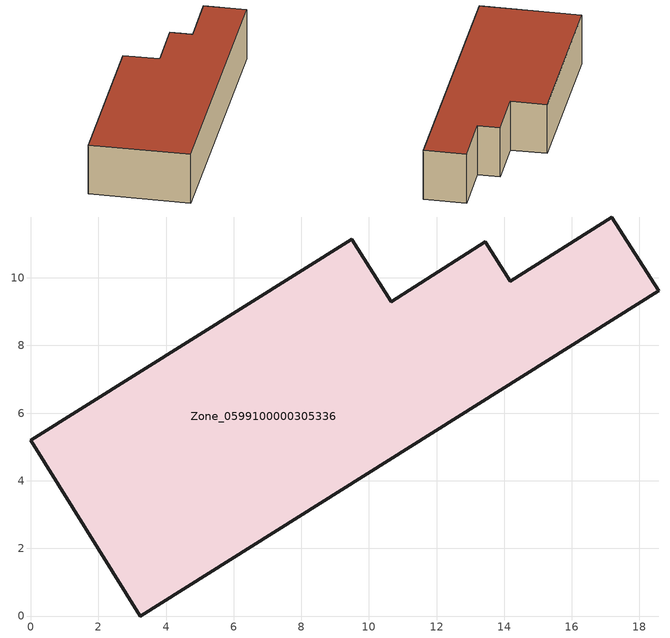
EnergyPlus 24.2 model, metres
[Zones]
Zone_0599100000305336
 floor ground (C_G): 10.66,9.29 13.44,11.06 14.18,9.9 17.18,11.8 18.57,9.62 3.24,0 0,5.19 9.49,11.15 z0
 wall outside (C_F): 3.24,0 18.57,9.62 17.18,11.8 14.18,9.9 13.44,11.06 10.66,9.29 9.49,11.15 0,5.19 3.24,0 z0:3.27
 roof outside (C_R): 13.44,11.06 10.66,9.29 9.49,11.15 0,5.19 3.24,0 18.57,9.62 17.18,11.8 14.18,9.9 z3.27
[BUILDING]
Pand.0599100000305336: North Axis=0; Terrain=City; Loads Convergence Tolerance Value=0.04; Temperature Convergence Tolerance Value=0.4; Solar Distribution=FullExterior; Maximum Number of Warmup Days=25; Minimum Number of Warmup Days=1
[Site:Location]
Rotterdam.The.Hague.AP_ZH_NLD Design_Conditions: Latitude=51.96; Longitude=4.45; Time Zone=1; Elevation=-4.5
[SITE:GROUNDTEMPERATURE:BUILDINGSURFACE]
18, 18, 18, 18, 18, 18, 18, 18, 18, 18, 18, 18
[MATERIAL] Thermal Absorptance=0.9; Solar Absorptance=0.7; Visible Absorptance=0.7
Name | Roughness | Thickness | Conductivity | Density | Specific Heat
G.TI.1946 | MediumSmooth | 0.15 | 1 | 540 | 1210
F.TI.1946 | Rough | 0.3 | 0.857143 | 1920 | 840
R.TI.1946 | MediumRough | 0.2 | 0.1 | 1500 | 1000
[CONSTRUCTION]
C_G: G.TI.1946
C_F: F.TI.1946
C_R: R.TI.1946
[ZONE]
Zone_0599100000305336: Type=1; Multiplier=1; Ceiling Height=Autocalculate; Volume=Autocalculate; Floor Area=autocalculate; Part of Total Floor Area=Yes
[ZONEINFILTRATION:DESIGNFLOWRATE]
Infil_Zone_0599100000305336: Zone or ZoneList or Space or SpaceList=Zone_0599100000305336; Schedule=AlwaysOn; Design Flow Rate Calculation Method=Flow/Area; Flow Rate per Floor Area=0.003; Constant Term Coefficient=1; Temperature Term Coefficient=0; Velocity Term Coefficient=0; Velocity Squared Term Coefficient=0
[HVACTEMPLATE:ZONE:IDEALLOADSAIRSYSTEM]
Zone_0599100000305336: Maximum Heating Supply Air Temperature=50; Minimum Cooling Supply Air Temperature=13; Maximum Heating Supply Air Humidity Ratio=0.0156; Minimum Cooling Supply Air Humidity Ratio=0.0077; Heating Limit=NoLimit; Cooling Limit=NoLimit; Dehumidification Control Type=ConstantSensibleHeatRatio; Cooling Sensible Heat Ratio=0.7; Dehumidification Setpoint=60; Humidification Control Type=None; Humidification Setpoint=30; Outdoor Air Method=None; Outdoor Air Flow Rate per Person=0.00944; Outdoor Air Flow Rate per Zone Floor Area=0; Outdoor Air Flow Rate per Zone=0; Demand Controlled Ventilation Type=None; Outdoor Air Economizer Type=NoEconomizer; Heat Recovery Type=None; Sensible Heat Recovery Effectiveness=0.7; Latent Heat Recovery Effectiveness=0.65
[ZONECONTROL:THERMOSTAT]
ThermostatControl_Zone_0599100000305336: Zone or ZoneList=Zone_0599100000305336; Control Type Schedule=DualSetpointControlType; Control 1=Thermostat_Zone_0599100000305336; Temperature Difference Between Cutout And Setpoint=0
[THERMOSTATSETPOINT:DUALSETPOINT]
Thermostat_Zone_0599100000305336: Heating Setpoint Temperature Schedule=HeatingSetpoint_Zone_0599100000305336; Cooling Setpoint Temperature Schedule=CoolingSetpoint_Zone_0599100000305336
[SCHEDULE:COMPACT]
HeatingSetpoint_Zone_0599100000305336: Through: 12/31, For: AllDays, Until: 24:00, 21
CoolingSetpoint_Zone_0599100000305336: Through: 12/31, For: AllDays, Until: 24:00, 24
DualSetpointControlType: Through: 12/31, For: AllDays, Until: 24:00, 4
AlwaysOn: Through: 12/31, For: AllDays, Until: 24:00, 1
